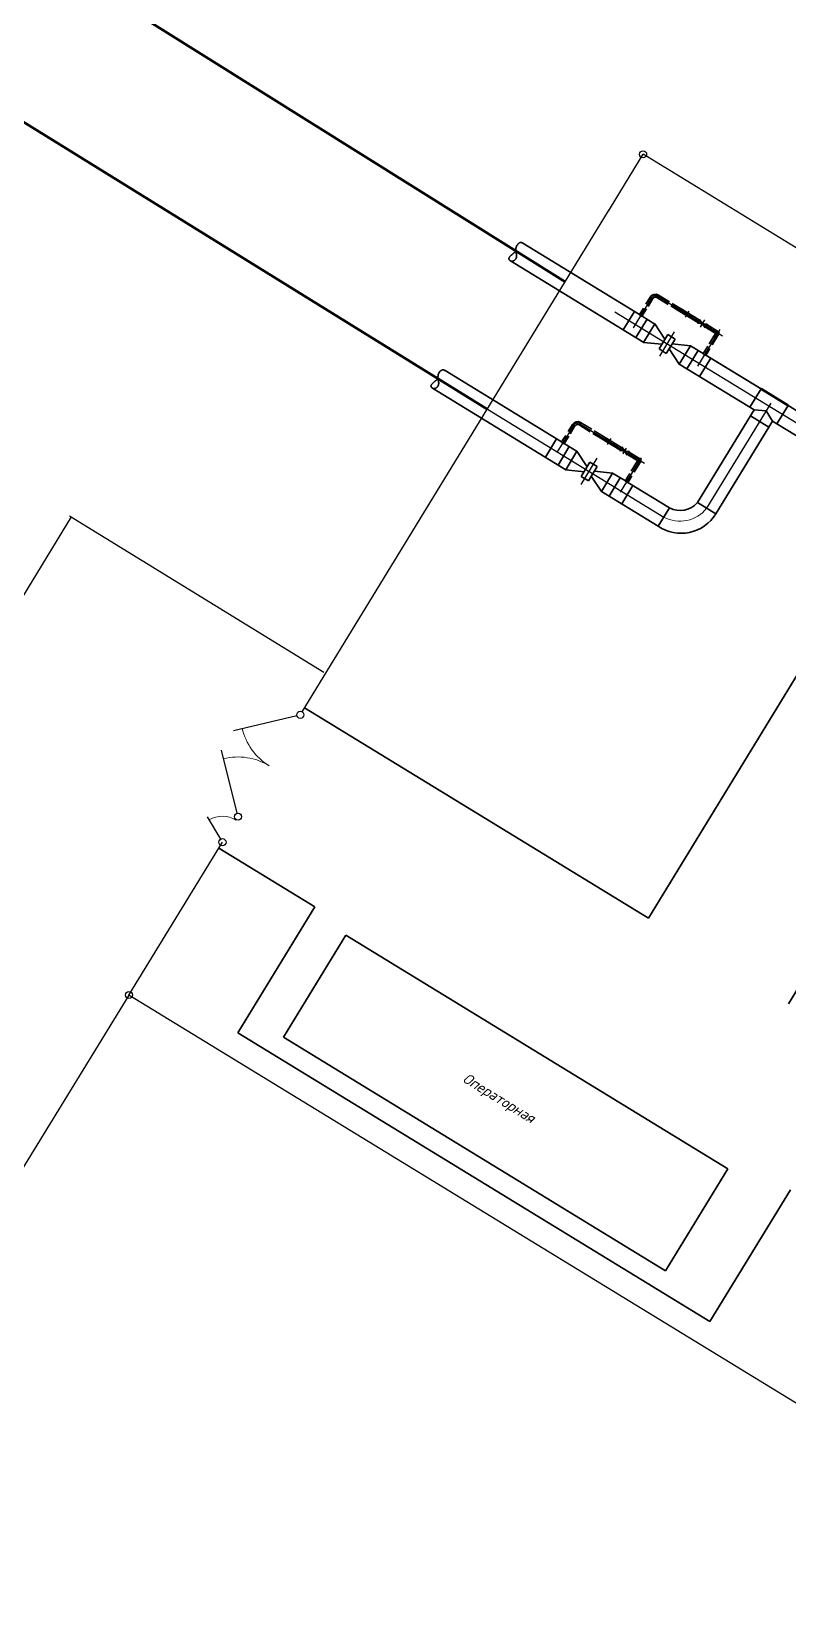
# Model space of a CAD drawing. Extents: x 108150 to 142535, y -18867 to -9422.
# Drawn here: x 140783.3 to 140808.7, y -13516.8 to -13463.8 of the extents above; entities that cross this region are included whole.
import ezdxf

# ---------------------------------------------------------------- set-up
doc = ezdxf.new("R2010")
doc.units = 0
doc.header["$MEASUREMENT"] = 0
for name, pattern in [('ACAD_ISO10W100', [18, 12, -3, 0, -3]), ('штриховая', [19.05, 12.7, -6.35]), ('штрихпунктирная2', [12.7, 6.35, -3.175, 0, -3.175])]:
    doc.linetypes.add(name, pattern=pattern)
doc.layers.add('(040) Ограда', color=7, linetype='Continuous')
doc.layers.add('CONTOURS-LABEL', color=7, linetype='Continuous')
for name, color, linetype, lineweight in [('арматура', 6, 'Continuous', 50), ('Краны', 6, 'Continuous', 30), ('надписи', 2, 'Continuous', 15), ('Ограда', 6, 'Continuous', 30)]:
    doc.layers.add(name, color=color, linetype=linetype, lineweight=lineweight)
doc.styles.add('ГОСТ', font='isocpeur.ttf', dxfattribs={"oblique": 15, "height": 2.5})

# ---------------------------------------------------------------- blocks, each defined once
blk = doc.blocks.new('5485')
at = {"layer": 'арматура', "lineweight": 40}
for points in [[(346623.854, 4133294.211, -1), (346623.937, 4133294.21, -1)], [(346623.854, 4133289.211, -1), (346623.937, 4133289.21, -1)]]:
    blk.add_hatch(color=256, dxfattribs=at).paths.add_polyline_path(points)
at = {"layer": '(040) Ограда', "color": 4, "linetype": 'ByBlock', "lineweight": 35}
for p, q in [((346621.945, 4133294.06), (346621.945, 4133293.778)), ((346622.045, 4133294.06), (346622.045, 4133293.753)), ((346622.145, 4133294.16), (346622.579, 4133294.16)), ((346622.684, 4133294.16), (346623.04, 4133294.16)), ((346623.04, 4133294.16), (346623.745, 4133294.16)), ((346624.045, 4133294.16), (346624.496, 4133294.16)), ((346624.445, 4133294.16), (346624.445, 4133293.753)), ((346624.545, 4133294.21), (346624.545, 4133293.778)), ((346621.945, 4133293.629), (346621.945, 4133293.449)), ((346622.045, 4133293.659), (346622.045, 4133293.449)), ((346624.445, 4133293.659), (346624.445, 4133293.449)), ((346624.545, 4133293.629), (346624.545, 4133293.449)), ((346624.545, 4133289.21), (346624.545, 4133288.778)), ((346621.945, 4133289.06), (346621.945, 4133288.778)), ((346622.045, 4133289.06), (346622.045, 4133288.753)), ((346622.145, 4133289.16), (346622.579, 4133289.16)), ((346622.684, 4133289.16), (346623.04, 4133289.16)), ((346623.04, 4133289.16), (346623.745, 4133289.16)), ((346624.045, 4133289.16), (346624.496, 4133289.16)), ((346624.445, 4133289.16), (346624.445, 4133288.753)), ((346621.945, 4133288.629), (346621.945, 4133288.449)), ((346622.045, 4133288.659), (346622.045, 4133288.449)), ((346624.445, 4133288.659), (346624.445, 4133288.449)), ((346624.545, 4133288.629), (346624.545, 4133288.449)), ((346626.174, 4133287.65), (346623.945, 4133287.65))]:
    blk.add_line(p, q, dxfattribs=at)
at = {"layer": '(040) Ограда', "color": 4, "linetype": 'штриховая', "lineweight": 35}
for p, q in [((346622.145, 4133294.26), (346622.579, 4133294.26)), ((346622.683, 4133294.26), (346623.24, 4133294.26)), ((346623.04, 4133294.26), (346623.745, 4133294.26)), ((346624.045, 4133294.26), (346624.495, 4133294.26)), ((346621.945, 4133293.37), (346617.365, 4133293.37)), ((346622.55, 4133293.37), (346622.045, 4133293.37)), ((346622.045, 4133293.37), (346622.55, 4133293.37)), ((346623.941, 4133293.37), (346624.445, 4133293.37)), ((346626.715, 4133293.37), (346624.545, 4133293.371)), ((346627.765, 4133293.37), (346624.545, 4133293.37)), ((346633.14, 4133293.37), (346627.776, 4133293.37)), ((346622.55, 4133292.65), (346617.319, 4133292.65)), ((346626.715, 4133292.65), (346623.945, 4133292.65)), ((346626.885, 4133289.01), (346626.885, 4133292.65)), ((346627.666, 4133292.65), (346627.605, 4133292.65)), ((346627.605, 4133289.01), (346627.605, 4133292.65)), ((346631.622, 4133292.65), (346627.776, 4133292.651)), ((346622.145, 4133289.26), (346622.579, 4133289.26)), ((346622.683, 4133289.26), (346623.24, 4133289.26)), ((346623.04, 4133289.26), (346623.745, 4133289.26)), ((346624.045, 4133289.26), (346624.495, 4133289.26)), ((346621.945, 4133288.37), (346617.365, 4133288.37)), ((346622.55, 4133288.37), (346622.045, 4133288.37)), ((346622.045, 4133288.37), (346622.55, 4133288.37)), ((346623.941, 4133288.37), (346624.445, 4133288.37)), ((346626.174, 4133288.37), (346624.545, 4133288.37)), ((346622.55, 4133287.65), (346617.319, 4133287.65))]:
    blk.add_line(p, q, dxfattribs=at)
for points in [[(346617.365, 4133293.37), (346617.31, 4133293.363), (346617.246, 4133293.125), (346617.434, 4133292.808), (346617.338, 4133292.653), (346617.242, 4133292.675), (346617.263, 4133292.886), (346617.302, 4133293.024)], [(346617.365, 4133288.37), (346617.31, 4133288.363), (346617.246, 4133288.125), (346617.434, 4133287.808), (346617.338, 4133287.653), (346617.242, 4133287.675), (346617.263, 4133287.886), (346617.302, 4133288.024)]]:
    blk.add_spline(points, degree=3, dxfattribs=at)
at = {"color": 1, "linetype": 'ByBlock', "lineweight": 30}
for p, q in [((346729.245, 4133298.01), (346619.245, 4133298.01)), ((346619.245, 4133276.129), (346619.245, 4133298.01)), ((346617.605, 4133274.397), (346619.161, 4133275.927)), ((346619.161, 4133272.094), (346617.605, 4133273.624)), ((346619.141, 4133271.066), (346618.374, 4133271.472)), ((346619.245, 4133265.01), (346619.245, 4133271.01)), ((346729.245, 4133265.01), (346619.245, 4133265.01))]:
    blk.add_line(p, q, dxfattribs=at)
at = {"color": 6, "lineweight": 35}
for p, q in [((346626.885, 4133289.01), (346627.605, 4133289.01)), ((346627.605, 4133289.01), (346626.885, 4133289.01)), ((346626.174, 4133287.65), (346626.174, 4133288.37))]:
    blk.add_line(p, q, dxfattribs=at)
at = {"color": 251, "linetype": 'ByBlock', "lineweight": 35}
for p, q in [((346632.745, 4133276.286), (346619.245, 4133276.286)), ((346619.245, 4133270.774), (346623.01, 4133270.774)), ((346623.01, 4133270.774), (346623.01, 4133265.835)), ((346641.549, 4133271.01), (346641.549, 4133265.835)), ((346639.397, 4133270.51), (346624.397, 4133270.51)), ((346624.397, 4133270.51), (346624.397, 4133266.51)), ((346639.397, 4133270.51), (346639.397, 4133266.51)), ((346639.397, 4133266.51), (346624.397, 4133266.51)), ((346623.01, 4133265.835), (346641.549, 4133265.835))]:
    blk.add_line(p, q, dxfattribs=at)
blk.add_lwpolyline([(346632.745, 4133276.286), (346632.745, 4133287.825), (346638.245, 4133287.825), (346638.245, 4133276.286)], dxfattribs=at)
at = {"color": 1, "linetype": 'ByBlock', "lineweight": 30}
for centre in [(346619.245, 4133298.01), (346619.245, 4133276.01), (346619.245, 4133272.01), (346619.245, 4133271.01), (346619.245, 4133265.01)]:
    blk.add_circle(centre, 0.119, dxfattribs=at)
at = {"color": 6, "lineweight": 35}
for centre, radius, start, end in [((346626.117, 4133289.149), 0.781, 274.2225, 349.7609), ((346626.243, 4133289.012), 1.363, 267.136, 359.9495)]:
    blk.add_arc(centre, radius, start, end, dxfattribs=at)
at = {"color": 251, "linetype": 'Continuous', "lineweight": 0}
for centre, radius, start, end in [((346626.12, 4133289.143), 1.133, 272.7679, 353.3051), ((346619.245, 4133276.01), 2, 224.5175, 270), ((346619.245, 4133272.01), 2, 90, 135.4825), ((346619.245, 4133271.01), 0.868, 90, 152.0918)]:
    blk.add_arc(centre, radius, start, end, dxfattribs=at)
at = {"layer": 'Краны', "lineweight": 35}
for p, q in [((346622.045, 4133294.06), (346621.945, 4133294.06)), ((346622.145, 4133294.16), (346622.145, 4133294.26)), ((346623.145, 4133294.16), (346623.145, 4133294.26)), ((346623.445, 4133294.16), (346623.445, 4133294.26)), ((346623.745, 4133294.14), (346623.745, 4133294.281)), ((346623.745, 4133294.14), (346624.045, 4133294.281)), ((346623.745, 4133294.281), (346624.045, 4133294.14)), ((346624.045, 4133294.14), (346624.045, 4133294.281)), ((346624.345, 4133294.16), (346624.345, 4133294.26)), ((346624.445, 4133294.06), (346624.545, 4133294.06)), ((346622.045, 4133293.449), (346621.945, 4133293.449)), ((346621.945, 4133293.449), (346621.945, 4133293.37)), ((346622.045, 4133293.449), (346622.045, 4133293.37)), ((346624.445, 4133293.449), (346624.545, 4133293.449)), ((346624.445, 4133293.449), (346624.445, 4133293.37)), ((346624.545, 4133293.449), (346624.545, 4133293.37)), ((346621.745, 4133293.37), (346621.745, 4133292.65)), ((346622.245, 4133293.37), (346622.245, 4133292.65)), ((346623.103, 4133292.729), (346623.103, 4133293.292)), ((346623.388, 4133293.292), (346623.103, 4133293.292)), ((346623.388, 4133293.292), (346623.103, 4133293.292)), ((346623.388, 4133292.729), (346623.388, 4133293.292)), ((346624.245, 4133293.37), (346624.245, 4133292.65)), ((346624.745, 4133293.37), (346624.745, 4133292.65)), ((346626.715, 4133292.65), (346626.715, 4133293.37)), ((346627.776, 4133292.65), (346627.776, 4133293.37)), ((346623.388, 4133292.729), (346623.103, 4133292.729)), ((346623.388, 4133292.729), (346623.103, 4133292.729)), ((346626.715, 4133292.65), (346626.885, 4133292.65)), ((346626.885, 4133292.65), (346627.245, 4133292.83)), ((346626.885, 4133292.65), (346626.885, 4133292.415)), ((346627.605, 4133292.415), (346626.885, 4133292.415)), ((346627.245, 4133292.83), (346627.605, 4133292.65)), ((346627.605, 4133292.65), (346627.605, 4133292.415)), ((346627.605, 4133292.65), (346627.776, 4133292.65)), ((346622.145, 4133289.16), (346622.145, 4133289.26)), ((346623.145, 4133289.16), (346623.145, 4133289.26)), ((346623.445, 4133289.16), (346623.445, 4133289.26)), ((346623.745, 4133289.14), (346623.745, 4133289.281)), ((346623.745, 4133289.14), (346624.045, 4133289.281)), ((346623.745, 4133289.281), (346624.045, 4133289.14)), ((346624.045, 4133289.14), (346624.045, 4133289.281)), ((346624.345, 4133289.16), (346624.345, 4133289.26)), ((346622.045, 4133289.06), (346621.945, 4133289.06)), ((346624.445, 4133289.06), (346624.545, 4133289.06)), ((346621.745, 4133288.37), (346621.745, 4133287.65)), ((346622.045, 4133288.449), (346621.945, 4133288.449)), ((346621.945, 4133288.449), (346621.945, 4133288.37)), ((346622.045, 4133288.449), (346622.045, 4133288.37)), ((346622.245, 4133288.37), (346622.245, 4133287.65)), ((346623.103, 4133287.729), (346623.103, 4133288.292)), ((346623.388, 4133288.292), (346623.103, 4133288.292)), ((346623.388, 4133288.292), (346623.103, 4133288.292)), ((346623.388, 4133287.729), (346623.388, 4133288.292)), ((346624.245, 4133288.37), (346624.245, 4133287.65)), ((346624.445, 4133288.449), (346624.545, 4133288.449)), ((346624.445, 4133288.449), (346624.445, 4133288.37)), ((346624.545, 4133288.449), (346624.545, 4133288.37)), ((346624.745, 4133288.37), (346624.745, 4133287.65)), ((346623.388, 4133287.729), (346623.103, 4133287.729)), ((346623.388, 4133287.729), (346623.103, 4133287.729))]:
    blk.add_line(p, q, dxfattribs=at)
at = {"layer": 'Краны', "lineweight": 50}
blk.add_line((346627.776, 4133293.37), (346626.715, 4133293.37), dxfattribs=at)
at = {"layer": 'Краны', "lineweight": 35}
for points in [[(346623.103, 4133293.109), (346622.545, 4133293.372), (346622.545, 4133292.648), (346623.103, 4133292.912)], [(346623.388, 4133293.109), (346623.945, 4133293.372), (346623.945, 4133292.648), (346623.388, 4133292.912)], [(346623.103, 4133288.109), (346622.545, 4133288.372), (346622.545, 4133287.648), (346623.103, 4133287.912)], [(346623.388, 4133288.109), (346623.945, 4133288.372), (346623.945, 4133287.648), (346623.388, 4133287.912)]]:
    blk.add_lwpolyline(points, dxfattribs=at)
for centre, radius, start, end in [((346622.145, 4133294.06), 0.2, 90.0002, 180.0001), ((346622.145, 4133294.06), 0.1, 90.0002, 179.9998), ((346623.295, 4133294.21), 0.05, 90, 270), ((346624.495, 4133294.21), 0.05, 270, 90), ((346621.995, 4133293.435), 0.0813, 232.0477, 307.952), ((346624.495, 4133293.435), 0.0813, 232.048, 307.9523), ((346622.145, 4133289.06), 0.2, 90.0002, 180.0001), ((346623.295, 4133289.21), 0.05, 90, 270), ((346624.495, 4133289.21), 0.05, 270, 90), ((346622.145, 4133289.06), 0.1, 90.0002, 179.9998), ((346621.995, 4133288.435), 0.0813, 232.0477, 307.952), ((346624.495, 4133288.435), 0.0813, 232.048, 307.9523)]:
    blk.add_arc(centre, radius, start, end, dxfattribs=at)
at = {"layer": 'Ограда', "color": 251, "linetype": 'штрихпунктирная2', "lineweight": 25, "ltscale": 3}
for p, q in [((346621.995, 4133294.06), (346621.995, 4133292.884)), ((346622.145, 4133294.21), (346624.683, 4133294.21)), ((346623.295, 4133294.328), (346623.295, 4133294.093)), ((346623.895, 4133294.352), (346623.895, 4133294.068)), ((346624.495, 4133294.345), (346624.495, 4133292.912)), ((346623.245, 4133292.536), (346623.245, 4133293.485)), ((346640.245, 4133293.01), (346617.982, 4133293.01)), ((346622.145, 4133289.21), (346624.683, 4133289.21)), ((346623.295, 4133289.328), (346623.295, 4133289.093)), ((346623.895, 4133289.321), (346623.895, 4133289.1)), ((346624.495, 4133289.311), (346624.495, 4133287.957)), ((346621.995, 4133289.06), (346621.995, 4133288.01)), ((346623.245, 4133287.495), (346623.245, 4133288.526))]:
    blk.add_line(p, q, dxfattribs=at)
at = {"layer": 'Ограда', "color": 251, "linetype": 'ACAD_ISO10W100', "lineweight": 25, "ltscale": 3}
for p, q in [((346623.895, 4133294.139), (346623.895, 4133294.282)), ((346623.895, 4133289.139), (346623.895, 4133289.282))]:
    blk.add_line(p, q, dxfattribs=at)
at = {"layer": 'Ограда', "color": 251, "lineweight": 25, "ltscale": 3}
blk.add_line((346627.245, 4133293.132), (346627.245, 4133289.01), dxfattribs=at)
at = {"layer": 'Ограда', "color": 251, "linetype": 'ByBlock', "lineweight": 25, "ltscale": 3}
blk.add_line((346616.748, 4133288.01), (346626.174, 4133288.01), dxfattribs=at)
at = {"layer": 'Ограда', "color": 251, "linetype": 'штрихпунктирная2', "lineweight": 25, "ltscale": 3}
for centre in [(346622.145, 4133294.06), (346622.145, 4133289.06)]:
    blk.add_arc(centre, 0.15, 90.0002, 180, dxfattribs=at)
at = {"layer": 'надписи', "color": 2, "style": 'ГОСТ', "oblique": 15}
blk.add_text('Операторная', height=0.35, dxfattribs=at).set_placement((346630.256, 4133268.363))

msp = doc.modelspace()

# ---------------------------------------------------------------- linework, layer by layer
at = {"lineweight": 30}
for p, q in [((140778.194, -13490.5967, 0.0963), (140784.6396, -13480.0008, -327.9545)), ((140784.5786, -13479.9634, -330.3022), (140793.0998, -13485.1984, -2.2515)), ((140674.0873, -13679.4289, 0.0963), (140786.5695, -13496.013, 326))]:
    msp.add_line(p, q, dxfattribs=at)
at = {"color": 5, "lineweight": 60, "elevation": 326}
msp.add_lwpolyline([(140801.1787, -13472.1263), (140732.6859, -13429.2653), (140508.6645, -13458.1742), (140121.5145, -13301.8894), (140008.5394, -13255.9467), (139894.9978, -13227.6407), (139701.0834, -13202.7773), (139605.8741, -13203.0774), (139501.6057, -13214.5407), (139285.8205, -13248.3325), (139225.0703, -13260.2035), (139246.7442, -13375.4068), (139298.7261, -13431.8258), (139344.6342, -13842.8789)], dxfattribs=at)
at = {"color": 4, "lineweight": 60}
msp.add_lwpolyline([(140798.5699, -13476.3918), (140733.7339, -13436.2883), (140507.8122, -13467.1846), (140118.8988, -13306.1506), (140005.4069, -13262.7742), (139894.0076, -13233.3311), (139700.6355, -13208.0653), (139606.0868, -13208.3889), (139503.2675, -13219.6322), (139284.0393, -13254.6173), (139231.4764, -13264.9757), (139252.444, -13373.3441), (139304.0432, -13429.4475), (139349.5096, -13842.3587)], dxfattribs=at)

# ---------------------------------------------------------------- wipeouts: each hides what was drawn before it
at = {"color": 42}
msp.add_wipeout([(140802.673, -13466.2902), (140804.5553, -13466.3132), (140804.5068, -13470.2855), (140802.6245, -13470.2625)], dxfattribs=at).dxf.layer = 'CONTOURS-LABEL'

# ---------------------------------------------------------------- next in the draw order: block references
at = {"rotation": 328.549795352784}
msp.add_blockref('5485', (-2311473.5829, -3358708.2174, 326), dxfattribs=at)

doc.saveas('drawing.dxf')
